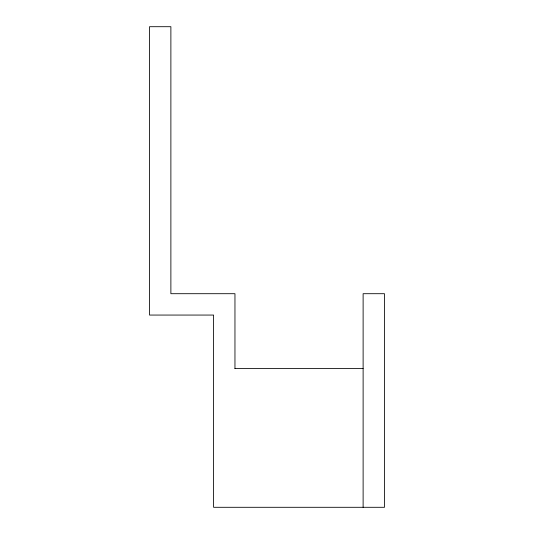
<?xml version="1.0" encoding="UTF-8"?>
<svg xmlns="http://www.w3.org/2000/svg" width="534" height="534" viewBox="0 0 534 534"><rect width="100%" height="100%" fill="white"/><g stroke="black" fill="none" stroke-linecap="round" stroke-linejoin="round"><path stroke-width="0.8" d="M234.96 368.46L363.12 368.46M363.12 507.3L363.12 293.7L384.48 293.7L384.48 507.3L213.6 507.3L213.6 315.06L149.52 315.06L149.52 26.7L170.88 26.7L170.88 293.7L234.96 293.7L234.96 368.627"/></g></svg>
